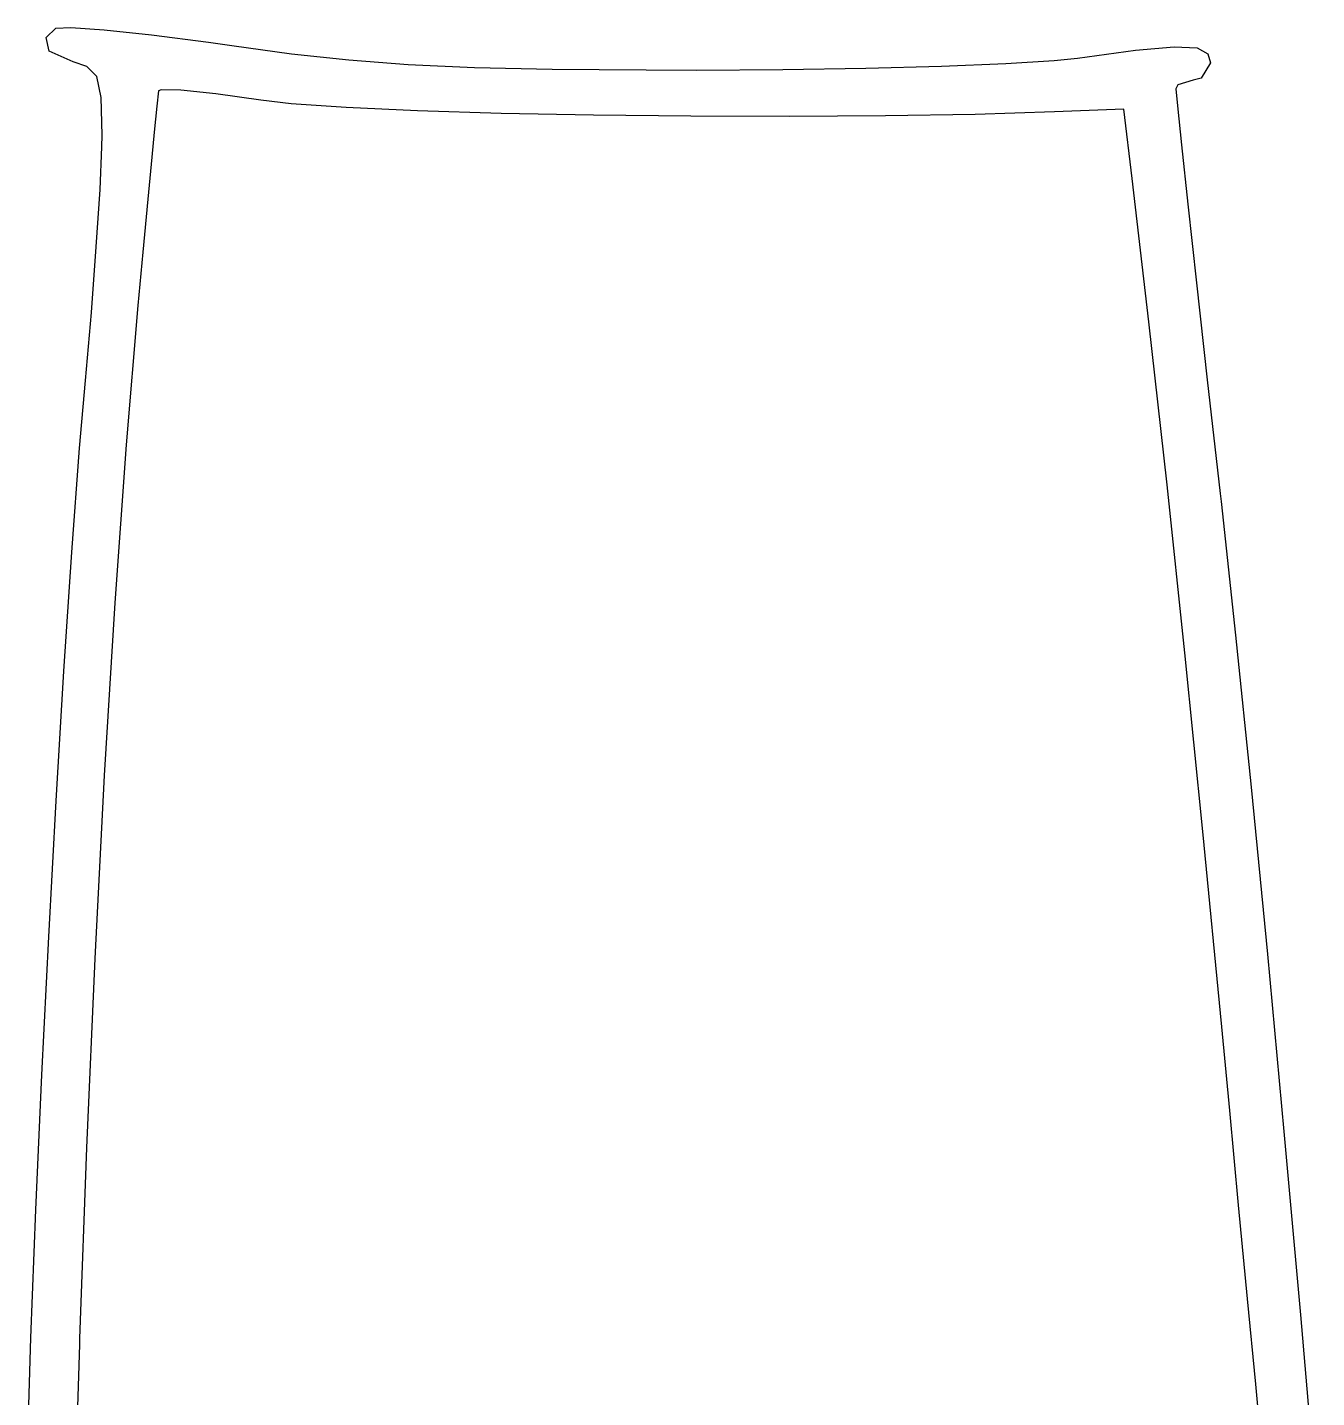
# Model space of a CAD drawing. Header units: inches. Extents: x 2.83 to 5.13, y -5.32 to -1.56.
# Drawn here: x 3.9315 to 4.273, y -4.212 to -3.8491 of the extents above; entities that cross this region are included whole.
import ezdxf

# ---------------------------------------------------------------- set-up
doc = ezdxf.new("R2010")
doc.units = ezdxf.units.IN
doc.header["$MEASUREMENT"] = 0
doc.layers.add('F.Silkscreen', color=41, linetype='CONTINUOUS', true_color=0xf2eda1)

msp = doc.modelspace()

# ---------------------------------------------------------------- linework, layer by layer
at = {"layer": 'F.Silkscreen', "linetype": 'CONTINUOUS'}
for p, q in [((3.93642, -3.85175), (3.93899, -3.84934)), ((3.93899, -3.84934), (3.94296, -3.8491)), ((3.94296, -3.8491), (3.9518, -3.84971)), ((3.9518, -3.84971), (3.96435, -3.85105)), ((3.93725, -3.85536), (3.93642, -3.85175)), ((3.96435, -3.85105), (3.97945, -3.85302)), ((3.97945, -3.85302), (3.98563, -3.85391)), ((3.98563, -3.85391), (4.00143, -3.85608)), ((3.94361, -3.85822), (3.93725, -3.85536)), ((4.00143, -3.85608), (4.01658, -3.85772)), ((4.01658, -3.85772), (4.03231, -3.8589)), ((4.20346, -3.85787), (4.20966, -3.85721)), ((4.20966, -3.85721), (4.22498, -3.8551)), ((4.22498, -3.8551), (4.23522, -3.8542)), ((4.23522, -3.8542), (4.24132, -3.85453)), ((4.24132, -3.85453), (4.2442, -3.85613)), ((4.2442, -3.85613), (4.24483, -3.8585)), ((3.94722, -3.85943), (3.94361, -3.85822)), ((3.94989, -3.86213), (3.94722, -3.85943)), ((4.03231, -3.8589), (4.04986, -3.85969)), ((4.04986, -3.85969), (4.07047, -3.86016)), ((4.07047, -3.86016), (4.09538, -3.86036)), ((4.09538, -3.86036), (4.10874, -3.86038)), ((4.10874, -3.86038), (4.13155, -3.86026)), ((4.13155, -3.86026), (4.15354, -3.85991)), ((4.15354, -3.85991), (4.1736, -3.85937)), ((4.1736, -3.85937), (4.19061, -3.85868)), ((4.19061, -3.85868), (4.20346, -3.85787)), ((4.24483, -3.8585), (4.24238, -3.86255)), ((3.95101, -3.86766), (3.94989, -3.86213)), ((4.2362, -3.86432), (4.23571, -3.86538)), ((4.24024, -3.86308), (4.2362, -3.86432)), ((4.24238, -3.86255), (4.24024, -3.86308)), ((3.95124, -3.87767), (3.95101, -3.86766)), ((3.9662, -3.86587), (3.9657, -3.86992)), ((3.96688, -3.86559), (3.9662, -3.86587)), ((3.97213, -3.86569), (3.96688, -3.86559)), ((3.9814, -3.86667), (3.97213, -3.86569)), ((3.9933, -3.86839), (3.9814, -3.86667)), ((4.00133, -3.86932), (3.9933, -3.86839)), ((4.23571, -3.86538), (4.23609, -3.86991)), ((3.9657, -3.86992), (3.96502, -3.87685)), ((4.0159, -3.87033), (4.00133, -3.86932)), ((4.03477, -3.87118), (4.0159, -3.87033)), ((4.05694, -3.87186), (4.03477, -3.87118)), ((4.08142, -3.87235), (4.05694, -3.87186)), ((4.18248, -3.87215), (4.15874, -3.87255)), ((4.20354, -3.87149), (4.18248, -3.87215)), ((4.22189, -3.87073), (4.20354, -3.87149)), ((4.22408, -3.88908), (4.22189, -3.87073)), ((4.23609, -3.86991), (4.23715, -3.8802)), ((4.10721, -3.87264), (4.08142, -3.87235)), ((4.13332, -3.87271), (4.10721, -3.87264)), ((4.15874, -3.87255), (4.13332, -3.87271)), ((3.95119, -3.88071), (3.95124, -3.87767)), ((3.96502, -3.87685), (3.9644, -3.88348)), ((3.95069, -3.89202), (3.95119, -3.88071)), ((4.23715, -3.8802), (4.23885, -3.89593)), ((3.9644, -3.88348), (3.96337, -3.89462)), ((4.22851, -3.92705), (4.22408, -3.88908)), ((3.94971, -3.90718), (3.95069, -3.89202)), ((3.96337, -3.89462), (3.96207, -3.90864)), ((4.23885, -3.89593), (4.24114, -3.91678)), ((3.94839, -3.92457), (3.94971, -3.90718)), ((3.96207, -3.90864), (3.96075, -3.92272)), ((4.24114, -3.91678), (4.24401, -3.94244)), ((3.96075, -3.92272), (3.95762, -3.95962)), ((3.94682, -3.94259), (3.94839, -3.92457)), ((4.23334, -3.97028), (4.22851, -3.92705)), ((3.94527, -3.96057), (3.94682, -3.94259)), ((4.24401, -3.94244), (4.24741, -3.97258)), ((3.94321, -3.98809), (3.94527, -3.96057)), ((3.95762, -3.95962), (3.95462, -4.00152)), ((4.23806, -4.01474), (4.23334, -3.97028)), ((4.24741, -3.97258), (4.24765, -3.9747)), ((4.24765, -3.9747), (4.2515, -4.01003)), ((3.94112, -4.01962), (3.94321, -3.98809)), ((3.95462, -4.00152), (3.95182, -4.04727)), ((4.2515, -4.01003), (4.25562, -4.05035)), ((4.24283, -4.06206), (4.23806, -4.01474)), ((3.93906, -4.05399), (3.94112, -4.01962)), ((3.95182, -4.04727), (3.94929, -4.09575)), ((4.25562, -4.05035), (4.25993, -4.09454)), ((3.93709, -4.09), (3.93906, -4.05399)), ((4.24784, -4.11385), (4.24283, -4.06206)), ((3.93529, -4.12649), (3.93709, -4.09)), ((3.94929, -4.09575), (3.94709, -4.14582)), ((4.25993, -4.09454), (4.26432, -4.14149)), ((4.24995, -4.13598), (4.24784, -4.11385)), ((3.9337, -4.16227), (3.93529, -4.12649)), ((4.25232, -4.16101), (4.24995, -4.13598)), ((4.26432, -4.14149), (4.2687, -4.19009)), ((3.94709, -4.14582), (3.94527, -4.19636)), ((3.9324, -4.19617), (3.9337, -4.16227)), ((4.25468, -4.18582), (4.25232, -4.16101)), ((4.25684, -4.20847), (4.25468, -4.18582)), ((4.2687, -4.19009), (4.27297, -4.23922)), ((3.93145, -4.227), (3.9324, -4.19617)), ((3.94522, -4.19795), (3.94426, -4.22867)), ((3.94527, -4.19636), (3.94522, -4.19795)), ((4.2586, -4.227), (4.25684, -4.20847))]:
    msp.add_line(p, q, dxfattribs=at)

doc.saveas('drawing.dxf')
